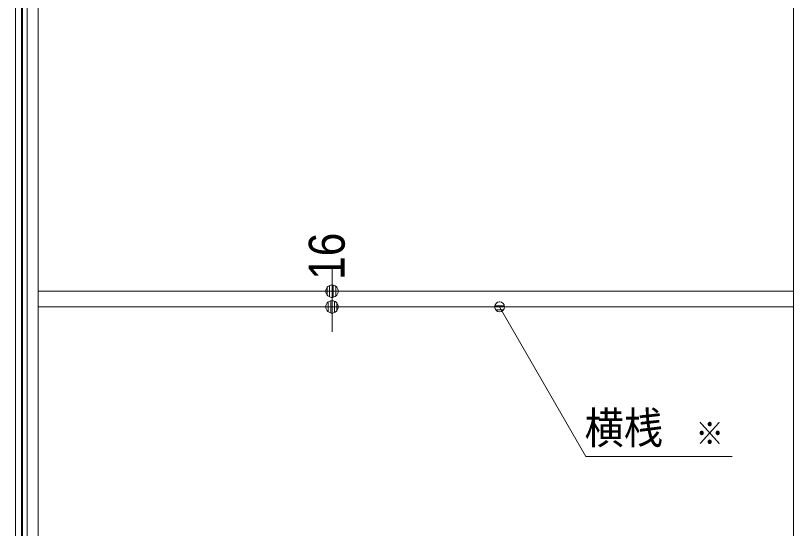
# Model space of a CAD drawing. Units: millimetres, scale not verified. Extents: x -6062 to 6062, y -3045 to 3045.
# Drawn here: x -4722 to -3928, y -702 to -178 of the extents above; entities that cross this region are included whole.
import ezdxf
from ezdxf.enums import TextEntityAlignment as Align

# ---------------------------------------------------------------- set-up
doc = ezdxf.new("R2010")
doc.units = ezdxf.units.MM
doc.header["$LTSCALE"] = 20
doc.linetypes.add('DOUBLE_CHAIN1', pattern=[8.8, 5, -1, 0.6, -0.6, 0.6, -1])
for name, color, linetype, lineweight in [('0-0_2寸法-2', 7, 'Continuous', 9), ('0-1_0', 7, 'Continuous', 9), ('0-3_2寸法-3', 7, 'Continuous', 9), ('0-4_3一般', 7, 'Continuous', 9)]:
    doc.layers.add(name, color=color, linetype=linetype, lineweight=lineweight)
doc.styles.add('ＭＳ ゴシック', font='')
doc.styles.add('ＭＳ Ｐゴシック', font='')
doc.styles.get('ＭＳ ゴシック').set_extended_font_data('MS Gothic')
doc.styles.get('ＭＳ Ｐゴシック').set_extended_font_data('MS PGothic')

# ---------------------------------------------------------------- blocks, each defined once
blk = doc.blocks.new('グループ-6')
at = {"layer": '0-4_3一般'}
blk.add_line((-58560, 7000), (-58560, -40000), dxfattribs=at)
blk = doc.blocks.new('グループ-7')
at = {"layer": '0-4_3一般'}
for p, q in [((-58560, -40000), (-58560, 7000)), ((-42820, -40000), (-42820, 6840)), ((-58560, -39740), (-58560, 6100)), ((-58240, -39740), (-58240, 6100)), ((-42820, 6100), (-42820, -39740)), ((-58240, -9200), (-42820, -9200)), ((-42820, -9520), (-58240, -9520))]:
    blk.add_line(p, q, dxfattribs=at)
at = {"layer": '0-4_3一般', "linetype": 'DOUBLE_CHAIN1'}
for p, q in [((-58240, -9520), (-58240, -9200)), ((-42820, -9200), (-42820, -9520))]:
    blk.add_line(p, q, dxfattribs=at)
at = {"layer": '0-4_3一般'}
blk.add_blockref('グループ-6', (0, 0), dxfattribs=at)
blk = doc.blocks.new('_Dot')
at = {"layer": '0-1_0'}
for p, q in [((-10, 0), (-20, 0)), ((9.78, 2), (-9.78, 2)), ((7.99, 6), (-7.99, 6)), ((9.16, -3.98), (-9.16, -3.98)), ((6, -7.98), (-6, -7.98))]:
    blk.add_line(p, q, dxfattribs=at)
for points in [[(10, 0), (9.92, 1.25), (9.69, 2.49), (9.3, 3.68), (8.76, 4.82), (8.09, 5.88), (7.29, 6.85), (6.37, 7.71), (5.36, 8.44), (4.26, 9.05), (3.09, 9.51), (1.87, 9.82), (0.63, 9.98), (-0.63, 9.98), (-1.87, 9.82), (-3.09, 9.51), (-4.26, 9.05), (-5.36, 8.44), (-6.37, 7.71), (-7.29, 6.85), (-8.09, 5.88), (-8.76, 4.82), (-9.3, 3.68), (-9.69, 2.49), (-9.92, 1.25), (-10, 0), (0, 0)], [(-10, 0), (-9.92, -1.25), (-9.69, -2.49), (-9.3, -3.68), (-8.76, -4.82), (-8.09, -5.88), (-7.29, -6.85), (-6.37, -7.71), (-5.36, -8.44), (-4.26, -9.05), (-3.09, -9.51), (-1.87, -9.82), (-0.63, -9.98), (0.63, -9.98), (1.87, -9.82), (3.09, -9.51), (4.26, -9.05), (5.36, -8.44), (6.37, -7.71), (7.29, -6.85), (8.09, -5.88), (8.76, -4.82), (9.3, -3.68), (9.69, -2.49), (9.92, -1.25), (10, 0), (0, 0)]]:
    blk.add_lwpolyline(points, close=True, dxfattribs=at)
blk = doc.blocks.new('グループ-27')
at = {"layer": '0-4_3一般'}
for p, q in [((-58700, 7000), (-58700, -40000)), ((-58580, 7000), (-58580, -40000)), ((-58460, -40000), (-58460, 7000))]:
    blk.add_line(p, q, dxfattribs=at)

msp = doc.modelspace()

# ---------------------------------------------------------------- linework, layer by layer
at = {"layer": '0-0_2寸法-2'}
for p, q in [((-4399.5, -447.29), (-4399.5, -434.58)), ((-4399.5, -460), (-4399.5, -476)), ((-4379.5, -460), (-4379.3, -460)), ((-4379.5, -476), (-4379.3, -476)), ((-4399.5, -488.71), (-4399.5, -501.42))]:
    msp.add_line(p, q, dxfattribs=at)
at = {"layer": '0-3_2寸法-3'}
for p, q in [((-4223.61, -475.01), (-4233.39, -475.01)), ((-4228.33, -471.01), (-4228.67, -471.01)), ((-4228.33, -471.01), (-4228.67, -471.01)), ((-4224.5, -479.01), (-4232.5, -479.01))]:
    msp.add_line(p, q, dxfattribs=at)
msp.add_lwpolyline([(-3991.16, -628.84), (-4140.26, -628.84), (-4228.5, -476)], dxfattribs=at)
msp.add_circle((-4228.5, -476), 5.01, dxfattribs=at)
msp.add_circle((-4228.5, -476), 5.01, dxfattribs=at)

# ---------------------------------------------------------------- block references
at = {"layer": '0-0_2寸法-2', "xscale": 0.6356201, "yscale": 0.6356201}
for p, rotation in [((-4399.5, -460), 270), ((-4399.5, -476), 90)]:
    msp.add_blockref('_Dot', p, dxfattribs=dict(at, rotation=rotation))
at = {"layer": '0-4_3一般', "xscale": 0.05, "yscale": 0.05}
for name in ['グループ-7', 'グループ-27']:
    msp.add_blockref(name, (-1787.5, 0), dxfattribs=at)

# ---------------------------------------------------------------- texts
at = {"layer": '0-0_2寸法-2', "style": 'ＭＳ Ｐゴシック', "width": 0.9}
msp.add_text('16', height=36.66, rotation=90, dxfattribs=at).set_placement((-4375.53, -448.33), align=Align.BOTTOM_LEFT)
at = {"layer": '0-3_2寸法-3', "style": 'ＭＳ ゴシック', "width": 0.9}
for s, height, p in [('横桟', 32.55, (-4141.61, -625.66)), ('※', 23.31, (-4028.26, -623.88))]:
    msp.add_text(s, height=height, dxfattribs=at).set_placement(p, align=Align.BOTTOM_LEFT)

doc.saveas('drawing.dxf')
